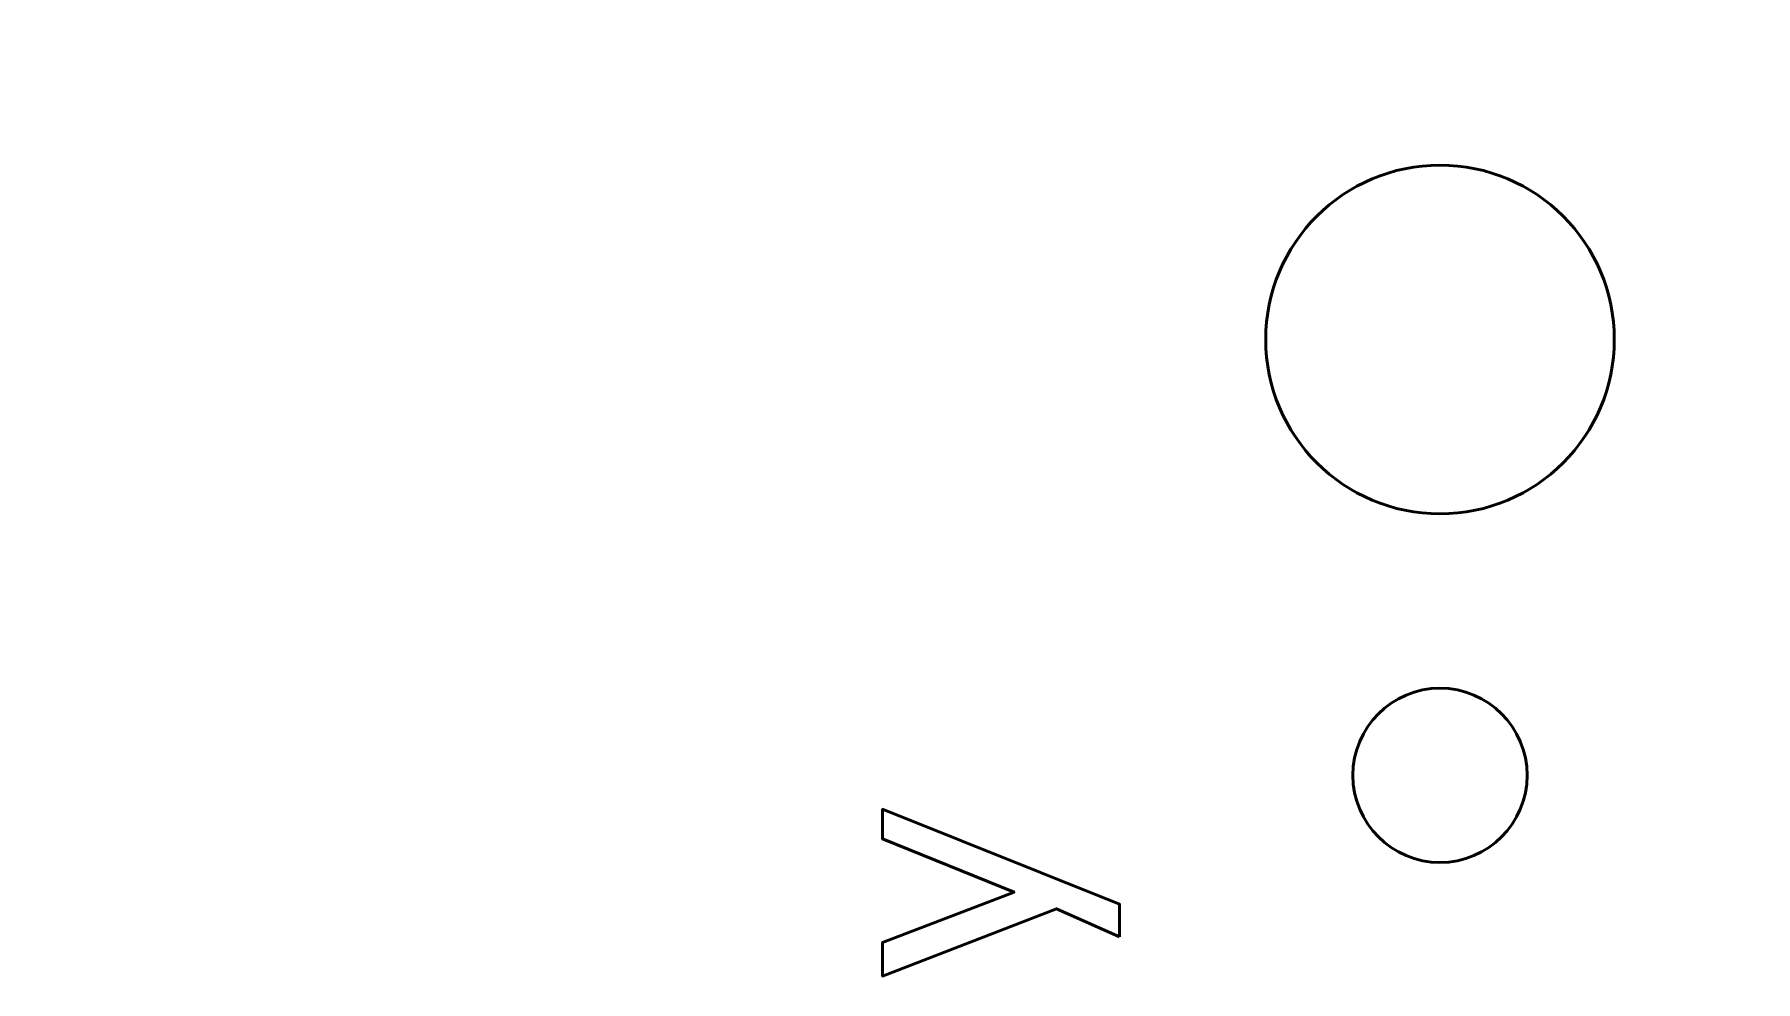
# Model space of a CAD drawing. Header units: centimetres. Extents: x -42.5 to 44.4, y -43.5 to 43.2.
# Drawn here: x -24.17 to -21.207, y -30.355 to -28.725 of the extents above; entities that cross this region are included whole.
import ezdxf

# ---------------------------------------------------------------- set-up
doc = ezdxf.new("R2010")
doc.units = ezdxf.units.CM
doc.header["$MEASUREMENT"] = 0
doc.layers.add('Layer 1', color=7, linetype='Continuous')

msp = doc.modelspace()

# ---------------------------------------------------------------- linework, layer by layer
at = {"layer": 'Layer 1', "lineweight": 53}
for points, knots in [([(-41.95, -42.95), (-41.95, -42.95), (-41.95, -14.05), (-41.95, -14.05), (-41.95, -14.05), (-41.95, -13.77386), (-41.72614, -13.55), (-41.45, -13.55), (-41.45, -13.55), (-41.45, -13.55), (-21.55, -13.55), (-21.55, -13.55), (-21.55, -13.55), (-21.27386, -13.55), (-21.05, -13.77386), (-21.05, -14.05), (-21.05, -14.05), (-21.05, -14.05), (-21.05, -42.95), (-21.05, -42.95), (-21.05, -42.95), (-21.05, -43.22614), (-21.27386, -43.45), (-21.55, -43.45), (-21.55, -43.45), (-21.55, -43.45), (-41.45, -43.45), (-41.45, -43.45), (-41.45, -43.45), (-41.72614, -43.45), (-41.95, -43.22614), (-41.95, -42.95)], [0, 0, 0, 0, 0.1111111, 0.1111111, 0.1111111, 0.1111111, 0.2222222, 0.2222222, 0.2222222, 0.2222222, 0.3333333, 0.3333333, 0.3333333, 0.3333333, 0.4444444, 0.4444444, 0.4444444, 0.4444444, 0.5555556, 0.5555556, 0.5555556, 0.5555556, 0.6666667, 0.6666667, 0.6666667, 0.6666667, 0.7777778, 0.7777778, 0.7777778, 0.7777778, 1, 1, 1, 1]), ([(-22.05, -29.25), (-22.05, -29.41569), (-21.91569, -29.55), (-21.75, -29.55), (-21.75, -29.55), (-21.58431, -29.55), (-21.45, -29.41569), (-21.45, -29.25), (-21.45, -29.25), (-21.45, -29.08431), (-21.58431, -28.95), (-21.75, -28.95), (-21.75, -28.95), (-21.91569, -28.95), (-22.05, -29.08431), (-22.05, -29.25)], [0, 0, 0, 0, 0.2, 0.2, 0.2, 0.2, 0.4, 0.4, 0.4, 0.4, 0.6, 0.6, 0.6, 0.6, 1, 1, 1, 1]), ([(-21.9, -30), (-21.9, -30.08284), (-21.83284, -30.15), (-21.75, -30.15), (-21.75, -30.15), (-21.66716, -30.15), (-21.6, -30.08284), (-21.6, -30), (-21.6, -30), (-21.6, -29.91716), (-21.66716, -29.85), (-21.75, -29.85), (-21.75, -29.85), (-21.83284, -29.85), (-21.9, -29.91716), (-21.9, -30)], [0, 0, 0, 0, 0.2, 0.2, 0.2, 0.2, 0.4, 0.4, 0.4, 0.4, 0.6, 0.6, 0.6, 0.6, 1, 1, 1, 1])]:
    msp.add_open_spline(points, degree=3, knots=knots, dxfattribs=at)
at = {"layer": 'Layer 1', "color": 5, "lineweight": 53}
msp.add_open_spline([(-22.30154, -30.27823), (-22.30154, -30.27823), (-22.4101, -30.22969), (-22.4101, -30.22969), (-22.4101, -30.22969), (-22.4101, -30.22969), (-22.70963, -30.34558), (-22.70963, -30.34558), (-22.70963, -30.34558), (-22.70963, -30.34558), (-22.70963, -30.28745), (-22.70963, -30.28745), (-22.70963, -30.28745), (-22.70963, -30.28745), (-22.4831, -30.20128), (-22.4831, -30.20128), (-22.4831, -30.20128), (-22.4831, -30.20128), (-22.70963, -30.10937), (-22.70963, -30.10937), (-22.70963, -30.10937), (-22.70963, -30.10937), (-22.70963, -30.05828), (-22.70963, -30.05828), (-22.70963, -30.05828), (-22.70963, -30.05828), (-22.30154, -30.22178), (-22.30154, -30.22178), (-22.30154, -30.22178), (-22.30154, -30.22178), (-22.30154, -30.27823), (-22.30154, -30.27823)], degree=3, knots=[0, 0, 0, 0, 0.1111111, 0.1111111, 0.1111111, 0.1111111, 0.2222222, 0.2222222, 0.2222222, 0.2222222, 0.3333333, 0.3333333, 0.3333333, 0.3333333, 0.4444444, 0.4444444, 0.4444444, 0.4444444, 0.5555556, 0.5555556, 0.5555556, 0.5555556, 0.6666667, 0.6666667, 0.6666667, 0.6666667, 0.7777778, 0.7777778, 0.7777778, 0.7777778, 1, 1, 1, 1], dxfattribs=at)

doc.saveas('drawing.dxf')
